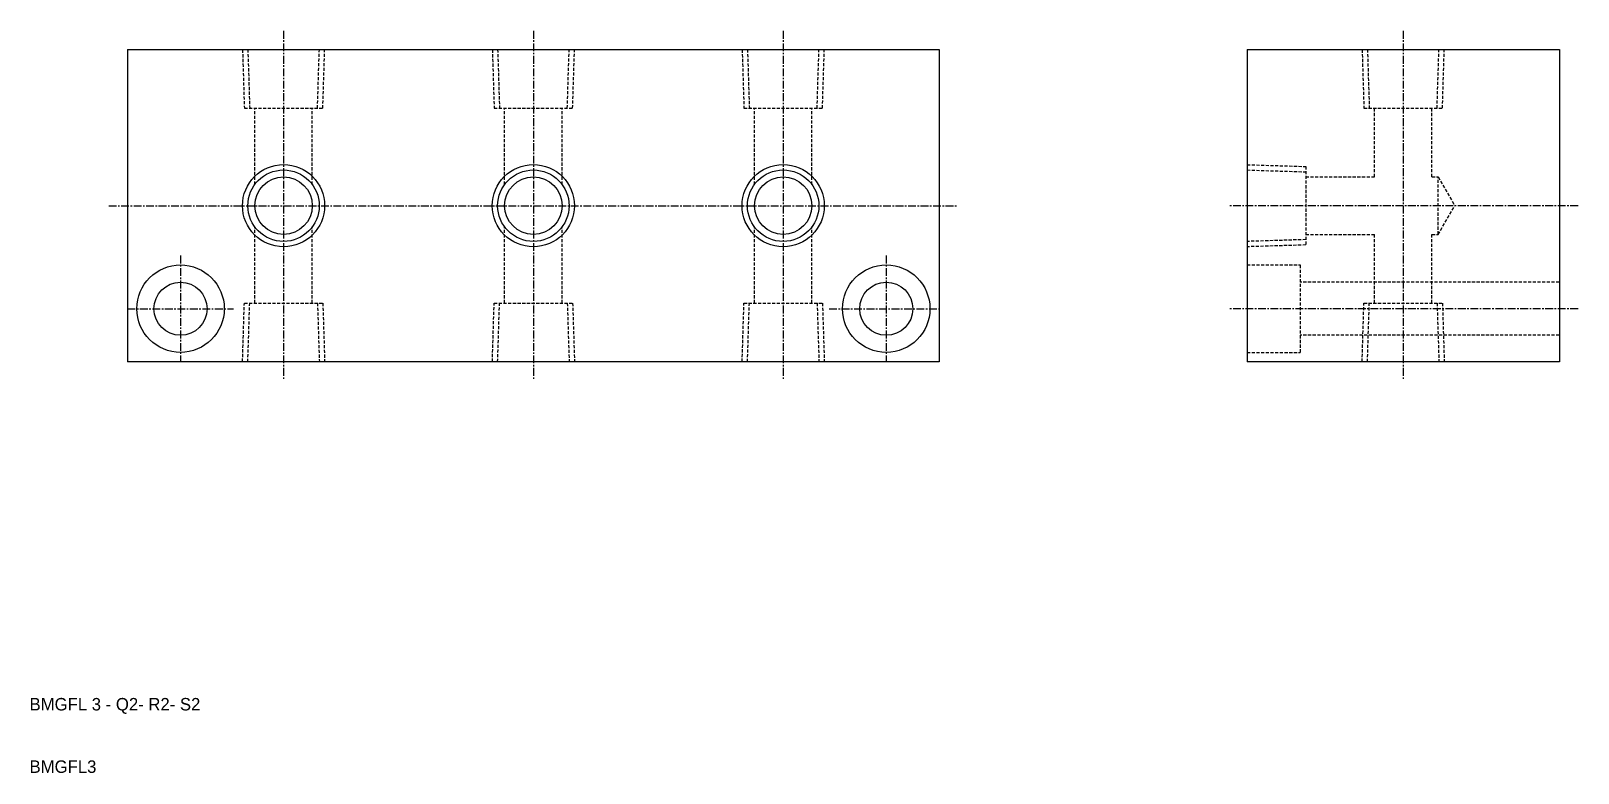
# Model space of a CAD drawing. Extents: x 1934 to 2182, y 244 to 363.
import ezdxf

# ---------------------------------------------------------------- set-up
doc = ezdxf.new("R2010")
doc.units = 0
doc.linetypes.add('CENTER', pattern=[2, 1.25, -0.25, 0.25, -0.25])
doc.linetypes.add('DASHED', pattern=[0.75, 0.5, -0.25])
doc.layers.get('0').update_dxf_attribs({"linetype": 'CONTINUOUS'})
doc.layers.add('CENTER', color=1, linetype='CENTER')

msp = doc.modelspace()

# ---------------------------------------------------------------- linework, layer by layer
at = {"color": 7, "linetype": 'CONTINUOUS'}
for p, q in [((1949.72, 359.56), (1949.72, 309.56)), ((1949.72, 359.56), (2079.72, 359.56)), ((2079.72, 359.56), (2079.72, 309.56)), ((2129, 359.56), (2129, 309.56)), ((2129, 359.56), (2179, 359.56)), ((2179, 359.56), (2179, 309.56)), ((2079.72, 309.56), (1949.72, 309.56)), ((2179, 309.56), (2129, 309.56))]:
    msp.add_line(p, q, dxfattribs=at)
at = {"color": 3, "linetype": 'DASHED'}
for p, q in [((1968.15, 359.56), (1968.44, 350.16)), ((1969, 359.58), (1969.3, 350.16)), ((1980.15, 350.16), (1980.45, 359.58)), ((1981.01, 350.16), (1981.3, 359.56)), ((2008.15, 359.56), (2008.44, 350.16)), ((2009, 359.58), (2009.3, 350.16)), ((2020.15, 350.16), (2020.45, 359.58)), ((2021.01, 350.16), (2021.3, 359.56)), ((2048.15, 359.56), (2048.44, 350.16)), ((2049, 359.58), (2049.3, 350.16)), ((2060.15, 350.16), (2060.45, 359.58)), ((2061.01, 350.16), (2061.3, 359.56)), ((2147.42, 359.56), (2147.71, 350.16)), ((2148.27, 359.58), (2148.57, 350.16)), ((2159.42, 350.16), (2159.72, 359.58)), ((2160.28, 350.16), (2160.57, 359.56)), ((1968.44, 350.16), (1981.01, 350.16)), ((1970.12, 337.96), (1970.12, 350.16)), ((1979.32, 337.96), (1979.32, 350.16)), ((2008.44, 350.16), (2021.01, 350.16)), ((2010.12, 337.96), (2010.12, 350.16)), ((2019.32, 337.96), (2019.32, 350.16)), ((2048.44, 350.16), (2061.01, 350.16)), ((2050.12, 337.96), (2050.12, 350.16)), ((2059.32, 337.96), (2059.32, 350.16)), ((2147.71, 350.16), (2160.28, 350.16)), ((2149.4, 339.16), (2149.4, 350.16)), ((2158.6, 339.16), (2158.6, 350.16)), ((2129, 341.13), (2138.4, 340.84)), ((2129, 340.28), (2138.4, 339.98)), ((2138.4, 340.84), (2138.4, 328.27)), ((2138.4, 339.16), (2149.4, 339.16)), ((2158.6, 339.16), (2159.6, 339.16)), ((2159.6, 329.96), (2159.6, 339.16)), ((2159.6, 339.16), (2162.25, 334.56)), ((2159.6, 329.96), (2162.25, 334.56)), ((1970.12, 318.96), (1970.12, 331.15)), ((1979.32, 318.96), (1979.32, 331.15)), ((2010.12, 318.96), (2010.12, 331.15)), ((2019.32, 318.96), (2019.32, 331.15)), ((2050.12, 318.96), (2050.12, 331.15)), ((2059.32, 318.96), (2059.32, 331.15)), ((2138.4, 329.96), (2149.4, 329.96)), ((2149.4, 318.96), (2149.4, 329.96)), ((2158.6, 318.96), (2158.6, 329.96)), ((2158.6, 329.96), (2159.6, 329.96)), ((2138.4, 329.13), (2129, 328.83)), ((2138.4, 328.27), (2129, 327.98)), ((2129, 325.06), (2137.5, 325.06)), ((2137.5, 325.06), (2137.5, 311.06)), ((2179, 322.31), (2137.5, 322.31)), ((1968.15, 309.56), (1968.44, 318.96)), ((1968.44, 318.96), (1981.01, 318.96)), ((1969, 309.53), (1969.3, 318.96)), ((1980.15, 318.96), (1980.45, 309.53)), ((1981.01, 318.96), (1981.3, 309.56)), ((2008.15, 309.56), (2008.44, 318.96)), ((2008.44, 318.96), (2021.01, 318.96)), ((2009, 309.53), (2009.3, 318.96)), ((2020.15, 318.96), (2020.45, 309.53)), ((2021.01, 318.96), (2021.3, 309.56)), ((2048.15, 309.56), (2048.44, 318.96)), ((2048.44, 318.96), (2061.01, 318.96)), ((2049, 309.53), (2049.3, 318.96)), ((2060.15, 318.96), (2060.45, 309.53)), ((2061.01, 318.96), (2061.3, 309.56)), ((2147.42, 309.56), (2147.71, 318.96)), ((2147.71, 318.96), (2160.28, 318.96)), ((2148.27, 309.53), (2148.57, 318.96)), ((2159.42, 318.96), (2159.72, 309.53)), ((2160.28, 318.96), (2160.57, 309.56)), ((2179, 313.81), (2137.5, 313.81)), ((2129, 311.06), (2137.5, 311.06))]:
    msp.add_line(p, q, dxfattribs=at)
at = {"color": 3, "linetype": 'CONTINUOUS'}
for centre in [(1974.72, 334.56), (2014.72, 334.56), (2054.72, 334.56)]:
    msp.add_circle(centre, 6.58, dxfattribs=at)
at = {"color": 7, "linetype": 'CONTINUOUS'}
for centre, radius in [((1974.72, 334.56), 5.72), ((2014.72, 334.56), 5.72), ((2054.72, 334.56), 5.72), ((1974.72, 334.56), 4.6), ((2014.72, 334.56), 4.6), ((2054.72, 334.56), 4.6), ((1958.22, 318.06), 7), ((2071.22, 318.06), 7), ((1958.22, 318.06), 4.25), ((2071.22, 318.06), 4.25)]:
    msp.add_circle(centre, radius, dxfattribs=at)
at = {"layer": 'CENTER', "color": 1, "linetype": 'CENTER'}
for p, q in [((1974.72, 362.56), (1974.72, 306.56)), ((2014.72, 362.56), (2014.72, 306.56)), ((2054.72, 362.56), (2054.72, 306.56)), ((2154, 362.56), (2154, 306.56)), ((1946.72, 334.56), (2082.72, 334.56)), ((2182, 334.56), (2126, 334.56)), ((1958.22, 326.56), (1958.22, 309.56)), ((2071.22, 326.56), (2071.22, 309.56)), ((1949.72, 318.06), (1966.72, 318.06)), ((2062.07, 318.06), (2079.72, 318.06)), ((2182, 318.06), (2126, 318.06))]:
    msp.add_line(p, q, dxfattribs=at)

# ---------------------------------------------------------------- texts
at = {"color": 7, "linetype": 'CONTINUOUS'}
for s, p in [('BMGFL 3 - Q2- R2- S2', (1934.05, 253.7)), ('BMGFL3', (1934.05, 243.7))]:
    msp.add_text(s, height=2, dxfattribs=at).set_placement(p)

doc.saveas('drawing.dxf')
